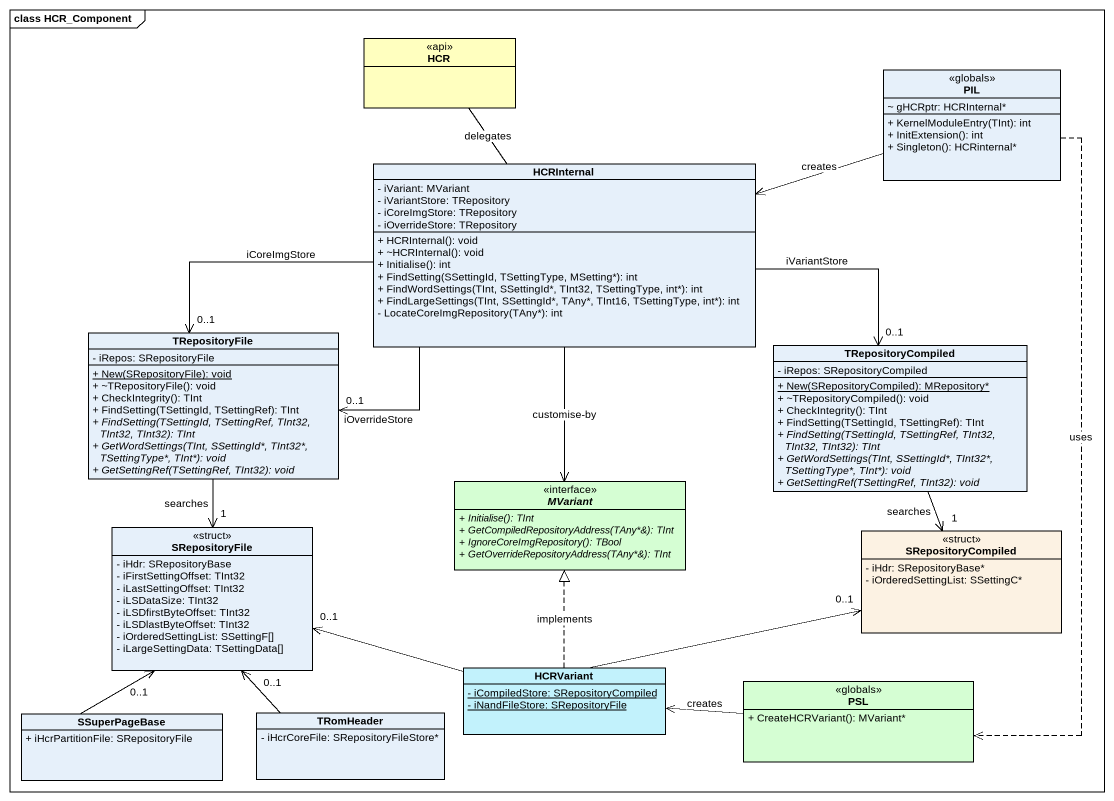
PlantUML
@startuml
mainframe class HCR_Component
hide circle
hide empty members
skinparam classAttributeIconSize 0
class HCR <<api>> #FFFFBF
class PIL <<globals>> {
  ~ gHCRptr: HCRInternal*
  + KernelModuleEntry(TInt): int
  + InitExtension(): int
  + Singleton(): HCRinternal*
}
class HCRInternal {
  - iVariant: MVariant
  - iVariantStore: TRepository
  - iCoreImgStore: TRepository
  - iOverrideStore: TRepository
  + HCRInternal(): void
  + ~HCRInternal(): void
  + Initialise(): int
  + FindSetting(SSettingId, TSettingType, MSetting*): int
  + FindWordSettings(TInt, SSettingId*, TInt32, TSettingType, int*): int
  + FindLargeSettings(TInt, SSettingId*, TAny*, TInt16, TSettingType, int*): int
  - LocateCoreImgRepository(TAny*): int
}
class TRepositoryFile {
  - iRepos: SRepositoryFile
  {static} + New(SRepositoryFile): void
  + ~TRepositoryFile(): void
  + CheckIntegrity(): TInt
  + FindSetting(TSettingId, TSettingRef): TInt
  {abstract} + FindSetting(TSettingId, TSettingRef, TInt32, TInt32, TInt32): TInt
  {abstract} + GetWordSettings(TInt, SSettingId*, TInt32*, TSettingType*, TInt*): void
  {abstract} + GetSettingRef(TSettingRef, TInt32): void
}
class TRepositoryCompiled {
  - iRepos: SRepositoryCompiled
  {static} + New(SRepositoryCompiled): MRepository*
  + ~TRepositoryCompiled(): void
  + CheckIntegrity(): TInt
  + FindSetting(TSettingId, TSettingRef): TInt
  {abstract} + FindSetting(TSettingId, TSettingRef, TInt32, TInt32, TInt32): TInt
  {abstract} + GetWordSettings(TInt, SSettingId*, TInt32*, TSettingType*, TInt*): void
  {abstract} + GetSettingRef(TSettingRef, TInt32): void
}
interface MVariant <<interface>> #D5FED3 {
  {abstract} + Initialise(): TInt
  {abstract} + GetCompiledRepositoryAddress(TAny*&): TInt
  {abstract} + IgnoreCoreImgRepository(): TBool
  {abstract} + GetOverrideRepositoryAddress(TAny*&): TInt
}
class SRepositoryFile <<struct>> {
  - iHdr: SRepositoryBase
  - iFirstSettingOffset: TInt32
  - iLastSettingOffset: TInt32
  - iLSDataSize: TInt32
  - iLSDfirstByteOffset: TInt32
  - iLSDlastByteOffset: TInt32
  - iOrderedSettingList: SSettingF[]
  - iLargeSettingData: TSettingData[]
}
class SRepositoryCompiled <<struct>> #FCF2E3 {
  - iHdr: SRepositoryBase*
  - iOrderedSettingList: SSettingC*
}
class HCRVariant #C2F2FC {
  {static} - iCompiledStore: SRepositoryCompiled
  {static} - iNandFileStore: SRepositoryFile
}
class PSL <<globals>> #D5FED3 {
  + CreateHCRVariant(): MVariant*
}
class SSuperPageBase {
  + iHcrPartitionFile: SRepositoryFile
}
class TRomHeader {
  - iHcrCoreFile: SRepositoryFileStore*
}
HCR -- HCRInternal : delegates
PIL -left-> HCRInternal : creates
PIL ..> PSL : uses
HCRInternal -left-> "0..1" TRepositoryFile : iCoreImgStore
HCRInternal -left-> "0..1" TRepositoryFile : iOverrideStore
HCRInternal -right-> "0..1" TRepositoryCompiled : iVariantStore
HCRInternal --> MVariant : customise-by
TRepositoryFile --> "1" SRepositoryFile : searches
TRepositoryCompiled --> "1" SRepositoryCompiled : searches
HCRVariant .up.|> MVariant : implements
HCRVariant -left-> "0..1" SRepositoryFile
HCRVariant -right-> "0..1" SRepositoryCompiled
PSL -left-> HCRVariant : creates
SSuperPageBase -up-> "0..1" SRepositoryFile
TRomHeader -up-> "0..1" SRepositoryFile
@enduml
